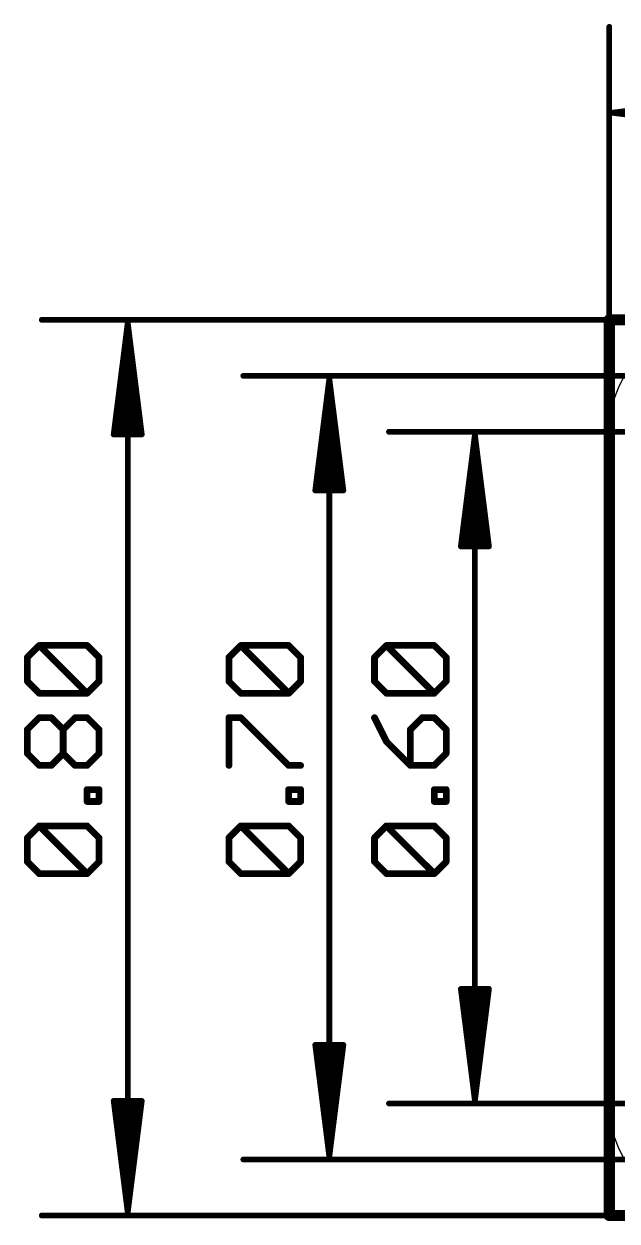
# Model space of a CAD drawing. Extents: x -13.3 to 27, y -0.1 to 27.4.
# Drawn here: x -13.28 to 0.18, y -0.13 to 27.03 of the extents above; entities that cross this region are included whole.
import ezdxf

# ---------------------------------------------------------------- set-up
doc = ezdxf.new("R2010")
doc.units = 0
for name, color, linetype in [('1', 12, 'CONTINUOUS'), ('16', 132, 'CONTINUOUS'), ('20', 53, 'CONTINUOUS'), ('47', 253, 'CONTINUOUS')]:
    doc.layers.add(name, color=color, linetype=linetype)

msp = doc.modelspace()

# ---------------------------------------------------------------- linework, layer by layer
at = {"layer": '1', "const_width": 0.254}
for points in [[(0, 20.32), (26.67, 20.32)], [(0, 0), (0, 20.32)], [(26.67, 0), (0, 0)]]:
    msp.add_lwpolyline(points, dxfattribs=at)
at = {"layer": '1', "const_width": 0.127}
for points in [[(0, 20.3835, 1), (0, 20.2565)], [(0.0635, 20.32, 1), (-0.0635, 20.32)], [(0, 0.0635, 1), (0, -0.0635)], [(-0.0635, 0, 1), (0.0635, 0)]]:
    msp.add_lwpolyline(points, format="xyb", dxfattribs=at)
at = {"layer": '16', "const_width": 0.254}
for points in [[(0, 20.32), (26.67, 20.32)], [(0, 0), (0, 20.32)], [(26.67, 0), (0, 0)]]:
    msp.add_lwpolyline(points, dxfattribs=at)
at = {"layer": '16', "const_width": 0.127}
for points in [[(0, 20.3835, 1), (0, 20.2565)], [(0.0635, 20.32, 1), (-0.0635, 20.32)], [(0, 0.0635, 1), (0, -0.0635)], [(-0.0635, 0, 1), (0.0635, 0)]]:
    msp.add_lwpolyline(points, format="xyb", dxfattribs=at)
at = {"layer": '20'}
msp.add_line((0, 2.54), (0, 17.78), dxfattribs=at)
for centre, start, end in [((2.54, 17.78), 90, 180), ((2.54, 2.54), 180, 270)]:
    msp.add_arc(centre, 2.54, start, end, dxfattribs=at)
at = {"layer": '47'}
for points, const_width in [([(0, 14.097), (0, 26.969)], 0.13), ([(0.065, 25.019), (2.6, 25.3382)], 0.13), ([(0.065, 25.019), (2.6, 25.279)], 0.13), ([(0.065, 25.019), (2.6, 25.149)], 0.13), ([(0.065, 25.019), (26.605, 25.019)], 0.13), ([(2.6, 24.6998), (0.065, 25.019)], 0.13), ([(2.6, 24.889), (0.065, 25.019)], 0.13), ([(2.6, 24.759), (0.065, 25.019)], 0.13), ([(5.842, 20.32), (-12.872, 20.32)], 0.13), ([(-10.922, 20.255), (-11.2412, 17.72)], 0.13), ([(-10.922, 20.255), (-11.182, 17.72)], 0.13), ([(-10.922, 20.255), (-11.052, 17.72)], 0.13), ([(-10.922, 0.065), (-10.922, 20.255)], 0.13), ([(-10.6028, 17.72), (-10.922, 20.255)], 0.13), ([(-10.792, 17.72), (-10.922, 20.255)], 0.13), ([(-10.662, 17.72), (-10.922, 20.255)], 0.13), ([(13.335, 19.05), (-8.3, 19.05)], 0.13), ([(-6.35, 18.985), (-6.6692, 16.45)], 0.13), ([(-6.35, 18.985), (-6.61, 16.45)], 0.13), ([(-6.35, 18.985), (-6.48, 16.45)], 0.13), ([(-6.35, 1.335), (-6.35, 18.985)], 0.13), ([(-6.0308, 16.45), (-6.35, 18.985)], 0.13), ([(-6.22, 16.45), (-6.35, 18.985)], 0.13), ([(-6.09, 16.45), (-6.35, 18.985)], 0.13), ([(-11.2412, 17.72), (-10.6028, 17.72)], 0.13), ([(2.54, 17.78), (-4.998, 17.78)], 0.13), ([(-3.048, 17.715), (-3.3672, 15.18)], 0.13), ([(-3.048, 17.715), (-3.308, 15.18)], 0.13), ([(-3.048, 17.715), (-3.178, 15.18)], 0.13), ([(-3.048, 2.605), (-3.048, 17.715)], 0.13), ([(-2.7288, 15.18), (-3.048, 17.715)], 0.13), ([(-2.918, 15.18), (-3.048, 17.715)], 0.13), ([(-2.788, 15.18), (-3.048, 17.715)], 0.13), ([(-6.6692, 16.45), (-6.0308, 16.45)], 0.13), ([(-3.3672, 15.18), (-2.7288, 15.18)], 0.13), ([(-13.1997, 12.6612), (-12.9285, 12.9324)], 0.1524), ([(-12.9285, 12.9324), (-11.8439, 12.9324)], 0.1524), ([(-11.8439, 11.8477), (-12.9285, 12.9324)], 0.1524), ([(-11.8439, 12.9324), (-11.5727, 12.6612)], 0.1524), ([(-8.6277, 12.6612), (-8.3565, 12.9324)], 0.1524), ([(-8.3565, 12.9324), (-7.2719, 12.9324)], 0.1524), ([(-7.2719, 11.8477), (-8.3565, 12.9324)], 0.1524), ([(-7.2719, 12.9324), (-7.0007, 12.6612)], 0.1524), ([(-5.3257, 12.6612), (-5.0545, 12.9324)], 0.1524), ([(-5.0545, 12.9324), (-3.9699, 12.9324)], 0.1524), ([(-3.9699, 11.8477), (-5.0545, 12.9324)], 0.1524), ([(-3.9699, 12.9324), (-3.6987, 12.6612)], 0.1524), ([(-13.1997, 12.1189), (-13.1997, 12.6612)], 0.1524), ([(-11.5727, 12.6612), (-11.5727, 12.1189)], 0.1524), ([(-8.6277, 12.1189), (-8.6277, 12.6612)], 0.1524), ([(-7.0007, 12.6612), (-7.0007, 12.1189)], 0.1524), ([(-5.3257, 12.1189), (-5.3257, 12.6612)], 0.1524), ([(-3.6987, 12.6612), (-3.6987, 12.1189)], 0.1524), ([(-12.9285, 11.8477), (-13.1997, 12.1189)], 0.1524), ([(-11.5727, 12.1189), (-11.8439, 11.8477)], 0.1524), ([(-8.3565, 11.8477), (-8.6277, 12.1189)], 0.1524), ([(-7.0007, 12.1189), (-7.2719, 11.8477)], 0.1524), ([(-5.0545, 11.8477), (-5.3257, 12.1189)], 0.1524), ([(-3.6987, 12.1189), (-3.9699, 11.8477)], 0.1524), ([(-11.8439, 11.8477), (-12.9285, 11.8477)], 0.1524), ([(-7.2719, 11.8477), (-8.3565, 11.8477)], 0.1524), ([(-3.9699, 11.8477), (-5.0545, 11.8477)], 0.1524), ([(-13.1997, 11.024), (-12.9285, 11.2952)], 0.1524), ([(-12.9285, 11.2952), (-12.6574, 11.2952)], 0.1524), ([(-12.6574, 11.2952), (-12.3862, 11.024)], 0.1524), ([(-12.3862, 11.024), (-12.115, 11.2952)], 0.1524), ([(-12.115, 11.2952), (-11.8439, 11.2952)], 0.1524), ([(-11.8439, 11.2952), (-11.5727, 11.024)], 0.1524), ([(-8.6277, 10.2105), (-8.6277, 11.2952)], 0.1524), ([(-8.6277, 11.2952), (-8.3565, 11.2952)], 0.1524), ([(-8.3565, 11.2952), (-7.2719, 10.2105)], 0.1524), ([(-5.3257, 11.2952), (-5.0545, 10.7529)], 0.1524), ([(-4.241, 11.2952), (-4.5122, 11.024)], 0.1524), ([(-3.9699, 11.2952), (-4.241, 11.2952)], 0.1524), ([(-3.6987, 11.024), (-3.9699, 11.2952)], 0.1524), ([(-13.1997, 10.4817), (-13.1997, 11.024)], 0.1524), ([(-12.3862, 10.4817), (-12.3862, 11.024)], 0.1524), ([(-11.5727, 11.024), (-11.5727, 10.4817)], 0.1524), ([(-4.5122, 11.024), (-4.5122, 10.2105)], 0.1524), ([(-3.6987, 10.4817), (-3.6987, 11.024)], 0.1524), ([(-5.0545, 10.7529), (-4.5122, 10.2105)], 0.1524), ([(-12.9285, 10.2105), (-13.1997, 10.4817)], 0.1524), ([(-12.3862, 10.4817), (-12.6574, 10.2105)], 0.1524), ([(-12.115, 10.2105), (-12.3862, 10.4817)], 0.1524), ([(-11.5727, 10.4817), (-11.8439, 10.2105)], 0.1524), ([(-3.9699, 10.2105), (-3.6987, 10.4817)], 0.1524), ([(-12.6574, 10.2105), (-12.9285, 10.2105)], 0.1524), ([(-11.8439, 10.2105), (-12.115, 10.2105)], 0.1524), ([(-7.2719, 10.2105), (-7.0007, 10.2105)], 0.1524), ([(-4.5122, 10.2105), (-3.9699, 10.2105)], 0.1524), ([(-11.8439, 9.392), (-11.8439, 9.6631)], 0.1524), ([(-11.8439, 9.6631), (-11.5727, 9.6631)], 0.1524), ([(-11.5727, 9.6631), (-11.5727, 9.392)], 0.1524), ([(-7.2719, 9.392), (-7.2719, 9.6631)], 0.1524), ([(-7.2719, 9.6631), (-7.0007, 9.6631)], 0.1524), ([(-7.0007, 9.6631), (-7.0007, 9.392)], 0.1524), ([(-3.9699, 9.392), (-3.9699, 9.6631)], 0.1524), ([(-3.9699, 9.6631), (-3.6987, 9.6631)], 0.1524), ([(-3.6987, 9.6631), (-3.6987, 9.392)], 0.1524), ([(-11.5727, 9.392), (-11.8439, 9.392)], 0.1524), ([(-7.0007, 9.392), (-7.2719, 9.392)], 0.1524), ([(-3.6987, 9.392), (-3.9699, 9.392)], 0.1524), ([(-13.1997, 8.5683), (-12.9285, 8.8395)], 0.1524), ([(-12.9285, 8.8395), (-11.8439, 8.8395)], 0.1524), ([(-11.8439, 7.7548), (-12.9285, 8.8395)], 0.1524), ([(-11.8439, 8.8395), (-11.5727, 8.5683)], 0.1524), ([(-8.6277, 8.5683), (-8.3565, 8.8395)], 0.1524), ([(-8.3565, 8.8395), (-7.2719, 8.8395)], 0.1524), ([(-7.2719, 7.7548), (-8.3565, 8.8395)], 0.1524), ([(-7.2719, 8.8395), (-7.0007, 8.5683)], 0.1524), ([(-5.3257, 8.5683), (-5.0545, 8.8395)], 0.1524), ([(-5.0545, 8.8395), (-3.9699, 8.8395)], 0.1524), ([(-3.9699, 7.7548), (-5.0545, 8.8395)], 0.1524), ([(-3.9699, 8.8395), (-3.6987, 8.5683)], 0.1524), ([(-13.1997, 8.026), (-13.1997, 8.5683)], 0.1524), ([(-11.5727, 8.5683), (-11.5727, 8.026)], 0.1524), ([(-8.6277, 8.026), (-8.6277, 8.5683)], 0.1524), ([(-7.0007, 8.5683), (-7.0007, 8.026)], 0.1524), ([(-5.3257, 8.026), (-5.3257, 8.5683)], 0.1524), ([(-3.6987, 8.5683), (-3.6987, 8.026)], 0.1524), ([(-12.9285, 7.7548), (-13.1997, 8.026)], 0.1524), ([(-11.5727, 8.026), (-11.8439, 7.7548)], 0.1524), ([(-8.3565, 7.7548), (-8.6277, 8.026)], 0.1524), ([(-7.0007, 8.026), (-7.2719, 7.7548)], 0.1524), ([(-5.0545, 7.7548), (-5.3257, 8.026)], 0.1524), ([(-3.6987, 8.026), (-3.9699, 7.7548)], 0.1524), ([(-11.8439, 7.7548), (-12.9285, 7.7548)], 0.1524), ([(-7.2719, 7.7548), (-8.3565, 7.7548)], 0.1524), ([(-3.9699, 7.7548), (-5.0545, 7.7548)], 0.1524), ([(-3.048, 2.605), (-3.3672, 5.14)], 0.13), ([(-3.3672, 5.14), (-2.7288, 5.14)], 0.13), ([(-3.048, 2.605), (-3.308, 5.14)], 0.13), ([(-3.048, 2.605), (-3.178, 5.14)], 0.13), ([(-2.7288, 5.14), (-3.048, 2.605)], 0.13), ([(-2.918, 5.14), (-3.048, 2.605)], 0.13), ([(-2.788, 5.14), (-3.048, 2.605)], 0.13), ([(-6.35, 1.335), (-6.6692, 3.87)], 0.13), ([(-6.6692, 3.87), (-6.0308, 3.87)], 0.13), ([(-6.35, 1.335), (-6.61, 3.87)], 0.13), ([(-6.35, 1.335), (-6.48, 3.87)], 0.13), ([(-6.0308, 3.87), (-6.35, 1.335)], 0.13), ([(-6.22, 3.87), (-6.35, 1.335)], 0.13), ([(-6.09, 3.87), (-6.35, 1.335)], 0.13), ([(-10.922, 0.065), (-11.2412, 2.6)], 0.13), ([(-11.2412, 2.6), (-10.6028, 2.6)], 0.13), ([(-10.922, 0.065), (-11.182, 2.6)], 0.13), ([(-10.922, 0.065), (-11.052, 2.6)], 0.13), ([(-10.6028, 2.6), (-10.922, 0.065)], 0.13), ([(-10.792, 2.6), (-10.922, 0.065)], 0.13), ([(-10.662, 2.6), (-10.922, 0.065)], 0.13), ([(2.54, 2.54), (-4.998, 2.54)], 0.13), ([(13.335, 1.27), (-8.3, 1.27)], 0.13), ([(5.461, 0), (-12.872, 0)], 0.13)]:
    msp.add_lwpolyline(points, dxfattribs=dict(at, const_width=const_width))
for points, const_width in [([(0.0325, 26.969, 1), (-0.0325, 26.969)], 0.065), ([(0.065, 25.0515, 1), (0.065, 24.9865)], 0.065), ([(0.0691, 25.0512, 1), (0.0609, 24.9868)], 0.065), ([(0.0633, 25.0515, 1), (0.0667, 24.9865)], 0.065), ([(0.0667, 25.0515, 1), (0.0633, 24.9865)], 0.065), ([(0.0683, 25.0513, 1), (0.0617, 24.9867)], 0.065), ([(0.0617, 25.0513, 1), (0.0683, 24.9867)], 0.065), ([(0.0609, 25.0512, 1), (0.0691, 24.9868)], 0.065), ([(-12.872, 20.3525, 1), (-12.872, 20.2875)], 0.065), ([(-10.8895, 20.255, 1), (-10.9545, 20.255)], 0.065), ([(-10.8898, 20.2591, 1), (-10.9542, 20.2509)], 0.065), ([(-10.8895, 20.2533, 1), (-10.9545, 20.2567)], 0.065), ([(-10.8895, 20.2567, 1), (-10.9545, 20.2533)], 0.065), ([(-10.8897, 20.2583, 1), (-10.9543, 20.2517)], 0.065), ([(-10.8897, 20.2517, 1), (-10.9543, 20.2583)], 0.065), ([(-10.8898, 20.2509, 1), (-10.9542, 20.2591)], 0.065), ([(-8.3, 19.0825, 1), (-8.3, 19.0175)], 0.065), ([(-6.3175, 18.985, 1), (-6.3825, 18.985)], 0.065), ([(-6.3178, 18.9891, 1), (-6.3822, 18.9809)], 0.065), ([(-6.3175, 18.9833, 1), (-6.3825, 18.9867)], 0.065), ([(-6.3175, 18.9867, 1), (-6.3825, 18.9833)], 0.065), ([(-6.3177, 18.9883, 1), (-6.3823, 18.9817)], 0.065), ([(-6.3177, 18.9817, 1), (-6.3823, 18.9883)], 0.065), ([(-6.3178, 18.9809, 1), (-6.3822, 18.9891)], 0.065), ([(-11.2735, 17.7241, 1), (-11.209, 17.7159)], 0.065), ([(-11.2412, 17.7525, 1), (-11.2412, 17.6875)], 0.065), ([(-11.2143, 17.7233, 1), (-11.1497, 17.7167)], 0.065), ([(-11.0845, 17.7217, 1), (-11.0195, 17.7183)], 0.065), ([(-10.8245, 17.7183, 1), (-10.7595, 17.7217)], 0.065), ([(-10.6943, 17.7167, 1), (-10.6297, 17.7233)], 0.065), ([(-10.635, 17.7159, 1), (-10.5705, 17.7241)], 0.065), ([(-10.6028, 17.6875, 1), (-10.6028, 17.7525)], 0.065), ([(-4.998, 17.8125, 1), (-4.998, 17.7475)], 0.065), ([(-3.0155, 17.715, 1), (-3.0805, 17.715)], 0.065), ([(-3.0158, 17.7191, 1), (-3.0802, 17.7109)], 0.065), ([(-3.0155, 17.7133, 1), (-3.0805, 17.7167)], 0.065), ([(-3.0155, 17.7167, 1), (-3.0805, 17.7133)], 0.065), ([(-3.0157, 17.7183, 1), (-3.0803, 17.7117)], 0.065), ([(-3.0157, 17.7117, 1), (-3.0803, 17.7183)], 0.065), ([(-3.0158, 17.7109, 1), (-3.0802, 17.7191)], 0.065), ([(-6.7015, 16.4541, 1), (-6.637, 16.4459)], 0.065), ([(-6.6692, 16.4825, 1), (-6.6692, 16.4175)], 0.065), ([(-6.6423, 16.4533, 1), (-6.5777, 16.4467)], 0.065), ([(-6.5125, 16.4517, 1), (-6.4475, 16.4483)], 0.065), ([(-6.2525, 16.4483, 1), (-6.1875, 16.4517)], 0.065), ([(-6.1223, 16.4467, 1), (-6.0577, 16.4533)], 0.065), ([(-6.063, 16.4459, 1), (-5.9985, 16.4541)], 0.065), ([(-6.0308, 16.4175, 1), (-6.0308, 16.4825)], 0.065), ([(-3.3995, 15.1841, 1), (-3.335, 15.1759)], 0.065), ([(-3.3672, 15.2125, 1), (-3.3672, 15.1475)], 0.065), ([(-3.3403, 15.1833, 1), (-3.2757, 15.1767)], 0.065), ([(-3.2105, 15.1817, 1), (-3.1455, 15.1783)], 0.065), ([(-2.9505, 15.1783, 1), (-2.8855, 15.1817)], 0.065), ([(-2.8203, 15.1767, 1), (-2.7557, 15.1833)], 0.065), ([(-2.761, 15.1759, 1), (-2.6965, 15.1841)], 0.065), ([(-2.7288, 15.1475, 1), (-2.7288, 15.2125)], 0.065), ([(-0.0325, 14.097, 1), (0.0325, 14.097)], 0.065), ([(-12.9016, 12.9593, 1), (-12.9555, 12.9054)], 0.0762), ([(-12.9285, 12.9705, 1), (-12.9285, 12.8943)], 0.0762), ([(-12.9016, 12.9054, 1), (-12.9555, 12.9593)], 0.0762), ([(-11.8169, 12.9593, 1), (-11.8708, 12.9054)], 0.0762), ([(-11.8439, 12.8943, 1), (-11.8439, 12.9705)], 0.0762), ([(-8.3296, 12.9593, 1), (-8.3835, 12.9054)], 0.0762), ([(-8.3565, 12.9705, 1), (-8.3565, 12.8943)], 0.0762), ([(-8.3296, 12.9054, 1), (-8.3835, 12.9593)], 0.0762), ([(-7.2449, 12.9593, 1), (-7.2988, 12.9054)], 0.0762), ([(-7.2719, 12.8943, 1), (-7.2719, 12.9705)], 0.0762), ([(-5.0276, 12.9593, 1), (-5.0815, 12.9054)], 0.0762), ([(-5.0545, 12.9705, 1), (-5.0545, 12.8943)], 0.0762), ([(-5.0276, 12.9054, 1), (-5.0815, 12.9593)], 0.0762), ([(-3.9429, 12.9593, 1), (-3.9968, 12.9054)], 0.0762), ([(-3.9699, 12.8943, 1), (-3.9699, 12.9705)], 0.0762), ([(-13.1616, 12.6612, 1), (-13.2378, 12.6612)], 0.0762), ([(-13.2266, 12.6881, 1), (-13.1727, 12.6343)], 0.0762), ([(-11.5346, 12.6612, 1), (-11.6108, 12.6612)], 0.0762), ([(-11.5996, 12.6343, 1), (-11.5458, 12.6881)], 0.0762), ([(-8.5896, 12.6612, 1), (-8.6658, 12.6612)], 0.0762), ([(-8.6546, 12.6881, 1), (-8.6007, 12.6343)], 0.0762), ([(-6.9626, 12.6612, 1), (-7.0388, 12.6612)], 0.0762), ([(-7.0276, 12.6343, 1), (-6.9738, 12.6881)], 0.0762), ([(-5.2876, 12.6612, 1), (-5.3638, 12.6612)], 0.0762), ([(-5.3526, 12.6881, 1), (-5.2987, 12.6343)], 0.0762), ([(-3.6606, 12.6612, 1), (-3.7368, 12.6612)], 0.0762), ([(-3.7256, 12.6343, 1), (-3.6718, 12.6881)], 0.0762), ([(-13.1727, 12.1458, 1), (-13.2266, 12.0919)], 0.0762), ([(-13.2378, 12.1189, 1), (-13.1616, 12.1189)], 0.0762), ([(-11.6108, 12.1189, 1), (-11.5346, 12.1189)], 0.0762), ([(-11.5458, 12.0919, 1), (-11.5996, 12.1458)], 0.0762), ([(-8.6007, 12.1458, 1), (-8.6546, 12.0919)], 0.0762), ([(-8.6658, 12.1189, 1), (-8.5896, 12.1189)], 0.0762), ([(-7.0388, 12.1189, 1), (-6.9626, 12.1189)], 0.0762), ([(-6.9738, 12.0919, 1), (-7.0276, 12.1458)], 0.0762), ([(-5.2987, 12.1458, 1), (-5.3526, 12.0919)], 0.0762), ([(-5.3638, 12.1189, 1), (-5.2876, 12.1189)], 0.0762), ([(-3.7368, 12.1189, 1), (-3.6606, 12.1189)], 0.0762), ([(-3.6718, 12.0919, 1), (-3.7256, 12.1458)], 0.0762), ([(-12.9285, 11.8858, 1), (-12.9285, 11.8096)], 0.0762), ([(-12.9555, 11.8208, 1), (-12.9016, 11.8746)], 0.0762), ([(-11.8708, 11.8746, 1), (-11.8169, 11.8208)], 0.0762), ([(-11.8708, 11.8208, 1), (-11.8169, 11.8746)], 0.0762), ([(-11.8439, 11.8096, 1), (-11.8439, 11.8858)], 0.0762), ([(-8.3565, 11.8858, 1), (-8.3565, 11.8096)], 0.0762), ([(-8.3835, 11.8208, 1), (-8.3296, 11.8746)], 0.0762), ([(-7.2988, 11.8746, 1), (-7.2449, 11.8208)], 0.0762), ([(-7.2988, 11.8208, 1), (-7.2449, 11.8746)], 0.0762), ([(-7.2719, 11.8096, 1), (-7.2719, 11.8858)], 0.0762), ([(-5.0545, 11.8858, 1), (-5.0545, 11.8096)], 0.0762), ([(-5.0815, 11.8208, 1), (-5.0276, 11.8746)], 0.0762), ([(-3.9968, 11.8746, 1), (-3.9429, 11.8208)], 0.0762), ([(-3.9968, 11.8208, 1), (-3.9429, 11.8746)], 0.0762), ([(-3.9699, 11.8096, 1), (-3.9699, 11.8858)], 0.0762), ([(-12.9285, 11.3333, 1), (-12.9285, 11.2571)], 0.0762), ([(-12.9016, 11.2683, 1), (-12.9555, 11.3221)], 0.0762), ([(-12.6304, 11.3221, 1), (-12.6843, 11.2683)], 0.0762), ([(-12.6574, 11.2571, 1), (-12.6574, 11.3333)], 0.0762), ([(-12.115, 11.3333, 1), (-12.115, 11.2571)], 0.0762), ([(-12.0881, 11.2683, 1), (-12.142, 11.3221)], 0.0762), ([(-11.8169, 11.3221, 1), (-11.8708, 11.2683)], 0.0762), ([(-11.8439, 11.2571, 1), (-11.8439, 11.3333)], 0.0762), ([(-8.5896, 11.2952, 1), (-8.6658, 11.2952)], 0.0762), ([(-8.6277, 11.3333, 1), (-8.6277, 11.2571)], 0.0762), ([(-8.3296, 11.3221, 1), (-8.3835, 11.2683)], 0.0762), ([(-8.3565, 11.2571, 1), (-8.3565, 11.3333)], 0.0762), ([(-5.2916, 11.3122, 1), (-5.3598, 11.2782)], 0.0762), ([(-4.241, 11.3333, 1), (-4.241, 11.2571)], 0.0762), ([(-4.2141, 11.2683, 1), (-4.268, 11.3221)], 0.0762), ([(-3.9429, 11.3221, 1), (-3.9968, 11.2683)], 0.0762), ([(-3.9699, 11.2571, 1), (-3.9699, 11.3333)], 0.0762), ([(-13.1616, 11.024, 1), (-13.2378, 11.024)], 0.0762), ([(-13.2266, 11.051, 1), (-13.1727, 10.9971)], 0.0762), ([(-12.3481, 11.024, 1), (-12.4243, 11.024)], 0.0762), ([(-12.4131, 11.051, 1), (-12.3593, 10.9971)], 0.0762), ([(-12.4131, 10.9971, 1), (-12.3593, 11.051)], 0.0762), ([(-11.5346, 11.024, 1), (-11.6108, 11.024)], 0.0762), ([(-11.5996, 10.9971, 1), (-11.5458, 11.051)], 0.0762), ([(-4.4741, 11.024, 1), (-4.5503, 11.024)], 0.0762), ([(-4.5391, 11.051, 1), (-4.4853, 10.9971)], 0.0762), ([(-3.6606, 11.024, 1), (-3.7368, 11.024)], 0.0762), ([(-3.7256, 10.9971, 1), (-3.6718, 11.051)], 0.0762), ([(-5.0276, 10.7798, 1), (-5.0815, 10.7259)], 0.0762), ([(-5.0886, 10.7358, 1), (-5.0204, 10.7699)], 0.0762), ([(-13.2378, 10.4817, 1), (-13.1616, 10.4817)], 0.0762), ([(-13.1727, 10.5086, 1), (-13.2266, 10.4548)], 0.0762), ([(-12.4243, 10.4817, 1), (-12.3481, 10.4817)], 0.0762), ([(-12.3593, 10.5086, 1), (-12.4131, 10.4548)], 0.0762), ([(-12.3593, 10.4548, 1), (-12.4131, 10.5086)], 0.0762), ([(-11.6108, 10.4817, 1), (-11.5346, 10.4817)], 0.0762), ([(-11.5458, 10.4548, 1), (-11.5996, 10.5086)], 0.0762), ([(-3.7368, 10.4817, 1), (-3.6606, 10.4817)], 0.0762), ([(-3.6718, 10.4548, 1), (-3.7256, 10.5086)], 0.0762), ([(-12.9285, 10.2486, 1), (-12.9285, 10.1724)], 0.0762), ([(-12.9555, 10.1836, 1), (-12.9016, 10.2375)], 0.0762), ([(-12.6843, 10.2375, 1), (-12.6304, 10.1836)], 0.0762), ([(-12.6574, 10.1724, 1), (-12.6574, 10.2486)], 0.0762), ([(-12.115, 10.2486, 1), (-12.115, 10.1724)], 0.0762), ([(-12.142, 10.1836, 1), (-12.0881, 10.2375)], 0.0762), ([(-11.8708, 10.2375, 1), (-11.8169, 10.1836)], 0.0762), ([(-11.8439, 10.1724, 1), (-11.8439, 10.2486)], 0.0762), ([(-8.6658, 10.2105, 1), (-8.5896, 10.2105)], 0.0762), ([(-7.2719, 10.2486, 1), (-7.2719, 10.1724)], 0.0762), ([(-7.2988, 10.1836, 1), (-7.2449, 10.2375)], 0.0762), ([(-7.0007, 10.1724, 1), (-7.0007, 10.2486)], 0.0762), ([(-4.5122, 10.2486, 1), (-4.5122, 10.1724)], 0.0762), ([(-4.5503, 10.2105, 1), (-4.4741, 10.2105)], 0.0762), ([(-4.5391, 10.1836, 1), (-4.4853, 10.2375)], 0.0762), ([(-3.9968, 10.2375, 1), (-3.9429, 10.1836)], 0.0762), ([(-3.9699, 10.1724, 1), (-3.9699, 10.2486)], 0.0762), ([(-11.8058, 9.6631, 1), (-11.882, 9.6631)], 0.0762), ([(-11.8439, 9.7012, 1), (-11.8439, 9.625)], 0.0762), ([(-11.5346, 9.6631, 1), (-11.6108, 9.6631)], 0.0762), ([(-11.5727, 9.625, 1), (-11.5727, 9.7012)], 0.0762), ([(-7.2338, 9.6631, 1), (-7.31, 9.6631)], 0.0762), ([(-7.2719, 9.7012, 1), (-7.2719, 9.625)], 0.0762), ([(-6.9626, 9.6631, 1), (-7.0388, 9.6631)], 0.0762), ([(-7.0007, 9.625, 1), (-7.0007, 9.7012)], 0.0762), ([(-3.9318, 9.6631, 1), (-4.008, 9.6631)], 0.0762), ([(-3.9699, 9.7012, 1), (-3.9699, 9.625)], 0.0762), ([(-3.6606, 9.6631, 1), (-3.7368, 9.6631)], 0.0762), ([(-3.6987, 9.625, 1), (-3.6987, 9.7012)], 0.0762), ([(-11.8439, 9.4301, 1), (-11.8439, 9.3539)], 0.0762), ([(-11.882, 9.392, 1), (-11.8058, 9.392)], 0.0762), ([(-11.6108, 9.392, 1), (-11.5346, 9.392)], 0.0762), ([(-11.5727, 9.3539, 1), (-11.5727, 9.4301)], 0.0762), ([(-7.2719, 9.4301, 1), (-7.2719, 9.3539)], 0.0762), ([(-7.31, 9.392, 1), (-7.2338, 9.392)], 0.0762), ([(-7.0388, 9.392, 1), (-6.9626, 9.392)], 0.0762), ([(-7.0007, 9.3539, 1), (-7.0007, 9.4301)], 0.0762), ([(-3.9699, 9.4301, 1), (-3.9699, 9.3539)], 0.0762), ([(-4.008, 9.392, 1), (-3.9318, 9.392)], 0.0762), ([(-3.7368, 9.392, 1), (-3.6606, 9.392)], 0.0762), ([(-3.6987, 9.3539, 1), (-3.6987, 9.4301)], 0.0762), ([(-12.9016, 8.8664, 1), (-12.9555, 8.8125)], 0.0762), ([(-12.9285, 8.8776, 1), (-12.9285, 8.8014)], 0.0762), ([(-12.9016, 8.8125, 1), (-12.9555, 8.8664)], 0.0762), ([(-11.8169, 8.8664, 1), (-11.8708, 8.8125)], 0.0762), ([(-11.8439, 8.8014, 1), (-11.8439, 8.8776)], 0.0762), ([(-8.3296, 8.8664, 1), (-8.3835, 8.8125)], 0.0762), ([(-8.3565, 8.8776, 1), (-8.3565, 8.8014)], 0.0762), ([(-8.3296, 8.8125, 1), (-8.3835, 8.8664)], 0.0762), ([(-7.2449, 8.8664, 1), (-7.2988, 8.8125)], 0.0762), ([(-7.2719, 8.8014, 1), (-7.2719, 8.8776)], 0.0762), ([(-5.0276, 8.8664, 1), (-5.0815, 8.8125)], 0.0762), ([(-5.0545, 8.8776, 1), (-5.0545, 8.8014)], 0.0762), ([(-5.0276, 8.8125, 1), (-5.0815, 8.8664)], 0.0762), ([(-3.9429, 8.8664, 1), (-3.9968, 8.8125)], 0.0762), ([(-3.9699, 8.8014, 1), (-3.9699, 8.8776)], 0.0762), ([(-13.1616, 8.5683, 1), (-13.2378, 8.5683)], 0.0762), ([(-13.2266, 8.5952, 1), (-13.1727, 8.5414)], 0.0762), ([(-11.5346, 8.5683, 1), (-11.6108, 8.5683)], 0.0762), ([(-11.5996, 8.5414, 1), (-11.5458, 8.5952)], 0.0762), ([(-8.5896, 8.5683, 1), (-8.6658, 8.5683)], 0.0762), ([(-8.6546, 8.5952, 1), (-8.6007, 8.5414)], 0.0762), ([(-6.9626, 8.5683, 1), (-7.0388, 8.5683)], 0.0762), ([(-7.0276, 8.5414, 1), (-6.9738, 8.5952)], 0.0762), ([(-5.2876, 8.5683, 1), (-5.3638, 8.5683)], 0.0762), ([(-5.3526, 8.5952, 1), (-5.2987, 8.5414)], 0.0762), ([(-3.6606, 8.5683, 1), (-3.7368, 8.5683)], 0.0762), ([(-3.7256, 8.5414, 1), (-3.6718, 8.5952)], 0.0762), ([(-13.1727, 8.0529, 1), (-13.2266, 7.999)], 0.0762), ([(-13.2378, 8.026, 1), (-13.1616, 8.026)], 0.0762), ([(-11.6108, 8.026, 1), (-11.5346, 8.026)], 0.0762), ([(-11.5458, 7.999, 1), (-11.5996, 8.0529)], 0.0762), ([(-8.6007, 8.0529, 1), (-8.6546, 7.999)], 0.0762), ([(-8.6658, 8.026, 1), (-8.5896, 8.026)], 0.0762), ([(-7.0388, 8.026, 1), (-6.9626, 8.026)], 0.0762), ([(-6.9738, 7.999, 1), (-7.0276, 8.0529)], 0.0762), ([(-5.2987, 8.0529, 1), (-5.3526, 7.999)], 0.0762), ([(-5.3638, 8.026, 1), (-5.2876, 8.026)], 0.0762), ([(-3.7368, 8.026, 1), (-3.6606, 8.026)], 0.0762), ([(-3.6718, 7.999, 1), (-3.7256, 8.0529)], 0.0762), ([(-12.9285, 7.7929, 1), (-12.9285, 7.7167)], 0.0762), ([(-12.9555, 7.7279, 1), (-12.9016, 7.7818)], 0.0762), ([(-11.8708, 7.7818, 1), (-11.8169, 7.7279)], 0.0762), ([(-11.8708, 7.7279, 1), (-11.8169, 7.7818)], 0.0762), ([(-11.8439, 7.7167, 1), (-11.8439, 7.7929)], 0.0762), ([(-8.3565, 7.7929, 1), (-8.3565, 7.7167)], 0.0762), ([(-8.3835, 7.7279, 1), (-8.3296, 7.7818)], 0.0762), ([(-7.2988, 7.7818, 1), (-7.2449, 7.7279)], 0.0762), ([(-7.2988, 7.7279, 1), (-7.2449, 7.7818)], 0.0762), ([(-7.2719, 7.7167, 1), (-7.2719, 7.7929)], 0.0762), ([(-5.0545, 7.7929, 1), (-5.0545, 7.7167)], 0.0762), ([(-5.0815, 7.7279, 1), (-5.0276, 7.7818)], 0.0762), ([(-3.9968, 7.7818, 1), (-3.9429, 7.7279)], 0.0762), ([(-3.9968, 7.7279, 1), (-3.9429, 7.7818)], 0.0762), ([(-3.9699, 7.7167, 1), (-3.9699, 7.7929)], 0.0762), ([(-3.335, 5.1441, 1), (-3.3995, 5.1359)], 0.065), ([(-3.3672, 5.1725, 1), (-3.3672, 5.1075)], 0.065), ([(-3.2757, 5.1433, 1), (-3.3403, 5.1367)], 0.065), ([(-3.1455, 5.1417, 1), (-3.2105, 5.1383)], 0.065), ([(-2.8855, 5.1383, 1), (-2.9505, 5.1417)], 0.065), ([(-2.7557, 5.1367, 1), (-2.8203, 5.1433)], 0.065), ([(-2.6965, 5.1359, 1), (-2.761, 5.1441)], 0.065), ([(-2.7288, 5.1075, 1), (-2.7288, 5.1725)], 0.065), ([(-6.637, 3.8741, 1), (-6.7015, 3.8659)], 0.065), ([(-6.6692, 3.9025, 1), (-6.6692, 3.8375)], 0.065), ([(-6.5777, 3.8733, 1), (-6.6423, 3.8667)], 0.065), ([(-6.4475, 3.8717, 1), (-6.5125, 3.8683)], 0.065), ([(-6.1875, 3.8683, 1), (-6.2525, 3.8717)], 0.065), ([(-6.0577, 3.8667, 1), (-6.1223, 3.8733)], 0.065), ([(-5.9985, 3.8659, 1), (-6.063, 3.8741)], 0.065), ([(-6.0308, 3.8375, 1), (-6.0308, 3.9025)], 0.065), ([(-11.209, 2.6041, 1), (-11.2735, 2.5959)], 0.065), ([(-11.2412, 2.6325, 1), (-11.2412, 2.5675)], 0.065), ([(-11.1497, 2.6033, 1), (-11.2143, 2.5967)], 0.065), ([(-11.0195, 2.6017, 1), (-11.0845, 2.5983)], 0.065), ([(-10.7595, 2.5983, 1), (-10.8245, 2.6017)], 0.065), ([(-10.6297, 2.5967, 1), (-10.6943, 2.6033)], 0.065), ([(-10.5705, 2.5959, 1), (-10.635, 2.6041)], 0.065), ([(-10.6028, 2.5675, 1), (-10.6028, 2.6325)], 0.065), ([(-4.998, 2.5725, 1), (-4.998, 2.5075)], 0.065), ([(-3.0802, 2.6091, 1), (-3.0158, 2.6009)], 0.065), ([(-3.0803, 2.6083, 1), (-3.0157, 2.6017)], 0.065), ([(-3.0805, 2.6033, 1), (-3.0155, 2.6067)], 0.065), ([(-3.0805, 2.6067, 1), (-3.0155, 2.6033)], 0.065), ([(-3.0805, 2.605, 1), (-3.0155, 2.605)], 0.065), ([(-3.0803, 2.6017, 1), (-3.0157, 2.6083)], 0.065), ([(-3.0802, 2.6009, 1), (-3.0158, 2.6091)], 0.065), ([(-6.3822, 1.3391, 1), (-6.3178, 1.3309)], 0.065), ([(-6.3823, 1.3383, 1), (-6.3177, 1.3317)], 0.065), ([(-6.3825, 1.3333, 1), (-6.3175, 1.3367)], 0.065), ([(-6.3825, 1.3367, 1), (-6.3175, 1.3333)], 0.065), ([(-6.3825, 1.335, 1), (-6.3175, 1.335)], 0.065), ([(-6.3823, 1.3317, 1), (-6.3177, 1.3383)], 0.065), ([(-6.3822, 1.3309, 1), (-6.3178, 1.3391)], 0.065), ([(-8.3, 1.3025, 1), (-8.3, 1.2375)], 0.065), ([(-12.872, 0.0325, 1), (-12.872, -0.0325)], 0.065), ([(-10.9542, 0.0691, 1), (-10.8898, 0.0609)], 0.065), ([(-10.9543, 0.0683, 1), (-10.8897, 0.0617)], 0.065), ([(-10.9545, 0.0633, 1), (-10.8895, 0.0667)], 0.065), ([(-10.9545, 0.0667, 1), (-10.8895, 0.0633)], 0.065), ([(-10.9545, 0.065, 1), (-10.8895, 0.065)], 0.065), ([(-10.9543, 0.0617, 1), (-10.8897, 0.0683)], 0.065), ([(-10.9542, 0.0609, 1), (-10.8898, 0.0691)], 0.065)]:
    msp.add_lwpolyline(points, format="xyb", dxfattribs=dict(at, const_width=const_width))

doc.saveas('drawing.dxf')
